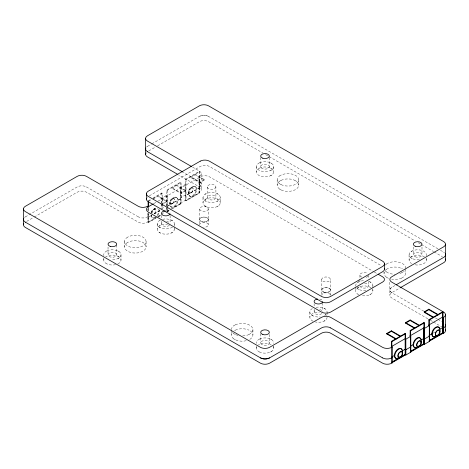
<?xml version="1.0" encoding="UTF-8"?>
<svg xmlns="http://www.w3.org/2000/svg" width="469" height="469" viewBox="0 0 469 469"><rect width="100%" height="100%" fill="white"/><g stroke="black" fill="none" stroke-linecap="round" stroke-linejoin="round"><path stroke-width="0.35" stroke-dasharray="2.35 1.76" d="M159.12 220.77L160.369 220.049M105.695 256.901L106.944 256.18M204.918 194.33L206.167 193.609M159.12 226.058L160.369 225.337M204.918 199.618L206.167 198.897M119.091 257.909L117.842 258.63M172.522 227.06L171.273 227.782A8.624 4.977 0 0 1 159.736 227.436A8.624 4.977 0 0 1 159.149 220.77M218.314 200.621L217.065 201.342M172.522 232.348L171.273 233.07M271.744 169.772L270.496 170.493M218.314 205.909L217.065 206.63M271.744 175.06L270.496 175.781M279.571 175.916L281.13 175.013M279.571 181.204L281.13 180.301M233.773 325.744L235.338 324.841M249.784 339.368L250.522 338.899A10.775 6.22 0 0 0 250.516 331.032L248.963 330.129M312.372 308.526L311.774 308.901A8.624 4.977 0 0 0 311.094 314.605A8.624 4.977 0 0 0 320.139 316.933M258.349 345.037L259.597 344.316M357.571 282.461L358.82 281.74M386.427 264.047L387.992 263.15A10.775 6.22 0 0 1 401.611 263.15L403.176 264.047A10.775 6.22 0 0 1 405.597 267.981M411.002 251.613L412.251 250.892M357.571 287.749L358.82 287.028M386.427 269.335L387.992 268.438A10.775 6.22 0 0 1 401.628 268.45M411.002 256.901L412.251 256.18M324.583 315.573L325.175 315.197A8.624 4.977 0 0 0 326.119 314.365M271.744 351.334L270.496 352.055M325.175 320.485L323.927 321.206M370.973 294.045L369.724 294.767M25.349 216.883L77.279 186.897A6.472 3.734 0 0 1 86.443 186.897M147.471 146.375L151.299 144.165M151.903 143.819L199.407 116.388A6.472 3.734 0 0 1 208.564 116.394M26.645 221.421L33.61 217.399M34.243 217.036L77.279 192.184A6.472 3.734 0 0 1 86.443 192.184L138.343 222.154A6.472 3.734 0 0 0 147.501 222.154L147.887 221.931L147.852 213.137M148.767 150.912L155.098 147.26M157.631 145.8L199.407 121.676A6.472 3.734 0 0 1 208.564 121.682L263.062 153.14M149.382 195.813L200.24 166.454A6.478 3.74 0 0 1 209.397 166.454L381.391 265.753M148.104 200.902L150.602 199.46M153.099 198.018L161.84 192.97L162.297 193.24L162.297 202.719M166.858 206.126L166.858 190.074L180.594 182.142L181.057 182.406L181.087 203.646L172.938 208.347M199.741 192.771L199.284 192.507L185.548 200.439L185.548 179.287L199.284 171.355L199.741 171.619L199.741 192.771L186.005 200.703M148.562 201.172L151.997 199.184M153.14 198.528L162.297 193.24M166.858 190.074L167.316 190.344L181.057 182.406M185.548 179.287L186.005 179.551L199.741 171.619M153.14 199.055L157.719 196.411L166.876 201.699L162.297 204.343M185.636 190.344L181.057 192.988L171.894 187.7L171.894 188.227L176.473 185.583L185.636 190.871L185.636 190.344L176.473 185.056L176.473 185.583M204.326 179.551L199.741 182.195L190.584 176.907L190.584 177.434L195.163 174.79L204.326 180.078L204.326 179.551L195.163 174.263L195.163 174.79M167.046 206.149L167.374 206.342L167.386 195.772L166.559 195.297L161.594 198.153L161.594 203.089M181.081 203.64L180.331 203.206L180.289 187.36L185.255 184.493L186.076 184.968M154.002 203.493L155.901 202.397M158.076 201.142L200.24 176.801A6.478 3.74 0 0 1 209.397 176.801L373.711 271.668M162.297 203.816L166.876 201.172L157.719 195.884L157.719 196.411M153.41 209.291L154.934 208.406M172.164 198.463L173.688 197.578M190.854 187.67L192.378 186.791M185.636 190.871L181.057 193.515L171.894 188.227M204.326 180.078L199.741 182.722L190.584 177.434M147.887 216.643L147.471 216.883A6.472 3.734 0 0 1 138.314 216.883M161.594 208.728L164.725 206.923M151.833 215.242L148.65 217.083L148.65 222.37L155.515 218.407M154.237 213.858L161.119 209.883M167.345 206.29L181.087 198.358L180.301 197.941L185.284 195.051L186.076 195.544L199.823 187.618L199.003 187.143M199.788 187.559L186.046 195.491L185.296 195.057M147.864 216.666L148.673 217.135L151.868 215.3M154.272 213.917L161.154 209.942M167.386 206.348L181.122 198.416L181.122 187.84M161.623 213.999L164.725 212.211M180.325 203.206L185.284 200.339L185.255 184.493M199.026 187.119L199.026 192.407L199.407 192.184A6.472 3.734 0 0 0 199.407 186.897A6.472 3.734 0 0 0 199.407 181.609L183.385 172.399M157.473 216.649L148.104 222.06L148.104 213.307M158.094 216.291L161.84 214.128M166.858 206.852L166.858 211.232L170.605 209.068M171.232 208.705L180.594 203.3L181.057 203.564L172.311 208.611M156.054 217.997L148.562 222.324L148.562 212.111M158.551 216.555L162.297 214.392M166.858 211.232L167.316 211.496L169.813 210.053M158.041 216.948L161.119 215.171M167.105 211.437L169.497 210.335M185.296 200.345L186.041 200.773L199.788 192.847L199.823 177.042M394.916 285.545L391.721 287.391A6.472 3.734 0 0 0 391.721 292.679L424.029 311.299M427.828 318.779L391.75 297.95A6.472 3.734 0 0 1 391.75 292.662L399.348 288.277M433.086 333.131L435.179 331.923M259.597 162.761L258.349 163.482A8.624 4.977 0 0 0 258.355 169.772L259.597 170.493M259.597 168.049L258.349 168.77A8.624 4.977 0 0 0 258.355 175.06L259.597 175.781M106.944 250.892L105.695 251.613A8.624 4.977 0 0 0 103.919 255.716M117.842 263.918L119.091 263.197A8.624 4.977 0 0 0 118.499 256.531L117.842 256.18M234.518 330.557L235.338 330.129M248.963 334.508L250.522 333.611A10.775 6.22 0 0 0 250.516 325.744L248.963 324.841M259.597 339.028L258.349 339.749A8.624 4.977 0 0 0 256.455 343.372M401.616 272.817L403.176 271.914A10.775 6.22 0 0 0 404.354 270.877M401.616 278.105L403.176 277.202A10.775 6.22 0 0 0 404.8 270.924M270.496 162.761L271.744 163.482M294.761 180.301L296.32 181.204A10.775 6.22 0 0 1 296.314 189.066L294.761 189.968A10.775 6.22 0 0 1 281.154 189.957M270.496 168.049L271.744 168.77M281.13 184.68L279.571 183.784M281.13 189.968L279.571 189.071M412.251 258.63L411.002 257.909M401.616 268.438L402.437 268.866M217.071 193.609L218.32 194.33M217.071 198.897L218.32 199.618M369.724 281.74L370.973 282.461M206.167 201.342L204.918 200.621M206.167 206.63L204.918 205.909M358.82 289.479L357.571 288.757M358.82 294.767L357.571 294.045M171.273 220.049L172.522 220.77M323.927 308.18L325.175 308.901M160.369 227.782L159.12 227.06M160.369 233.07L159.12 232.348M313.028 315.918L311.779 315.197M313.028 321.206L311.779 320.485A8.624 4.977 0 0 1 311.809 314.195L313.022 313.468A8.624 4.977 0 0 1 319.301 312.377M117.842 250.892L119.091 251.613M270.496 339.028L271.744 339.749M271.152 344.656L270.496 344.316A8.624 4.977 0 0 0 259.609 344.328M106.944 263.918L105.695 263.197A8.624 4.977 0 0 1 104.118 258.63M235.338 334.508L233.773 333.611M259.597 352.055L258.349 351.334A8.624 4.977 0 0 1 257.047 346.31M235.338 339.796L233.773 338.899M437.952 248.828L208.535 116.412A6.472 3.734 0 0 0 199.372 116.412M440.455 250.305L443.651 252.117M265.595 154.606L415.135 240.943M418.307 242.772L420.84 244.238M421.473 244.601L433.514 251.554M434.147 251.917L442.384 256.672M374.344 272.032L377.516 273.867M192.548 167.111L199.372 171.05A6.472 3.734 0 0 1 199.372 176.338L198.991 176.561L198.991 187.137L199.407 186.897L178.496 174.826M435.39 317.894L437.325 318.973M437.923 319.354L441.757 321.529M430.36 320.239L432.893 321.699M433.526 322.068L441.757 326.817M195.133 186.515A5.511 3.183 -60 0 1 193.386 195.051A5.511 3.183 -60 0 1 188.614 192.296A5.511 3.183 -60 0 1 195.133 186.515L195.591 186.779A5.511 3.183 -60 0 1 193.844 195.321A5.511 3.183 -60 0 1 189.071 192.566A5.511 3.183 -60 0 1 195.591 186.779M199.032 192.413L199.776 192.841M180.301 187.366L181.116 187.834M189.623 196.06L190.08 196.329M176.444 197.308A5.511 3.183 -60 0 1 174.697 205.844A5.511 3.183 -60 0 1 169.925 203.089A5.511 3.183 -60 0 1 176.444 197.308L176.901 197.572A5.511 3.183 -60 0 1 175.154 206.108A5.511 3.183 -60 0 1 170.382 203.353A5.511 3.183 -60 0 1 176.901 197.572M170.933 206.852L171.39 207.116M152.179 217.68L152.636 217.944M147.893 221.937L148.638 222.365M86.407 186.914L138.343 216.866M424.398 256.901L423.149 256.18A8.624 4.977 0 0 0 411.606 256.537A8.624 4.977 0 0 0 411.02 263.203L411.594 263.578M386.427 271.914L387.992 272.817A10.775 6.22 0 0 0 394.822 274.201M386.427 277.202L387.992 278.105A10.775 6.22 0 0 0 388.883 278.463M370.973 287.749L369.724 287.028A8.624 4.977 0 0 0 358.187 287.38A8.624 4.977 0 0 0 357.607 294.045M119.091 256.901L118.499 256.525A8.624 4.977 0 0 0 106.955 256.191M426.339 258.067L426.339 260.049M421.989 247.022L421.989 254.778M413.353 247.022L413.353 254.778M409.068 254.761L409.068 260.049M405.597 268.643L405.597 273.269M389.821 282.279L389.85 295.306M384.011 271.95L384.011 273.269M372.908 285.609L372.908 290.897M368.558 275.051L368.558 278.574M368.558 281.394L368.558 285.627A4.321 2.492 0 0 1 364.653 288.107A4.321 2.492 0 0 1 360.004 286.102M359.922 275.051L359.922 278.574M359.922 279.284L359.922 283.511M355.637 286.928L355.637 290.897M330.428 295.306L330.393 279.46A4.321 2.492 0 0 0 323.915 277.296A4.321 2.492 0 0 0 323.915 281.617A4.321 2.492 0 0 0 330.393 279.46M327.11 312.049L327.11 315.356M322.76 302.904L322.76 311.363M321.757 279.46L321.793 295.306M314.124 303.607L314.124 306.427M314.124 309.247L314.124 312.067M309.839 312.049L309.839 317.337M298.741 179.85L298.741 185.138M277.15 179.85L277.15 185.138M273.685 166.63L273.685 171.918M273.685 346.204L273.685 348.186M269.335 157.478L269.335 166.647A4.321 2.492 0 0 1 262.857 168.805A4.321 2.492 0 0 1 262.857 164.484A4.321 2.492 0 0 1 269.335 166.647M269.335 334.456L269.335 342.915A4.321 2.492 0 0 1 262.857 345.073A4.321 2.492 0 0 1 262.857 340.758A4.321 2.492 0 0 1 269.335 342.915M260.7 157.478L260.7 166.647M260.7 333.746L260.7 342.915M256.414 166.63L256.414 171.918M256.408 346.204L256.408 348.186M252.943 329.678L252.943 334.966M231.352 330.334L231.352 334.966M220.254 197.472A8.624 4.977 0 0 1 207.321 201.787A8.624 4.977 0 0 1 207.321 193.164A8.624 4.977 0 0 1 220.254 197.472L220.254 202.76A8.624 4.977 0 0 1 207.321 207.075A8.624 4.977 0 0 1 207.321 198.451A8.624 4.977 0 0 1 220.254 202.76M215.904 186.914A4.321 2.492 0 0 1 209.426 189.077A4.321 2.492 0 0 1 209.426 184.757A4.321 2.492 0 0 1 215.904 186.914L215.904 197.49A4.321 2.492 0 0 1 209.426 199.653A4.321 2.492 0 0 1 209.426 195.333A4.321 2.492 0 0 1 215.904 197.49M208.271 208.951A4.321 2.492 0 0 1 201.793 211.109A4.321 2.492 0 0 1 201.793 206.794A4.321 2.492 0 0 1 208.271 208.951L208.271 219.527A4.321 2.492 0 0 1 201.793 221.685A4.321 2.492 0 0 1 201.793 217.37A4.321 2.492 0 0 1 208.3 219.51L208.3 224.798M207.269 186.914L207.269 197.49M202.983 197.472L202.983 202.76M201.271 173.694L201.301 189.54M199.636 208.951L199.665 224.798M199.284 171.355L199.284 192.507M188.485 191.774L188.485 193.539M186.005 179.551L186.046 200.779M180.594 182.142L180.594 203.3M174.456 223.912L174.456 226.556M174.456 227.219L174.456 229.2M170.106 215.47L170.106 223.226M169.796 202.567L169.796 204.332M167.345 208.934L167.345 211.578M167.316 190.344L167.316 206.389M167.316 207.116L167.316 211.496M166.583 207.831L166.583 211.138M166.554 195.292L166.554 205.868M162.421 198.633L162.421 203.569M162.421 204.273L162.421 208.506M162.297 203.446L162.297 207.826M161.84 192.97L161.84 203.183M161.84 203.915L161.84 208.289M161.594 203.792L161.594 208.025M161.471 215.47L161.471 218.29M161.471 221.11L161.471 223.936M157.185 223.912L157.185 229.2M148.685 206.565L148.685 210.798M148.685 213.618L148.685 217.141M148.562 208.465L148.562 211.378M148.104 208.928L148.104 210.388M147.852 208.904L147.852 210.317M146.082 241.541L146.082 246.829M124.496 241.541L124.496 246.829M121.025 254.761L121.025 260.049M116.675 244.912L116.675 254.778A4.321 2.492 0 0 1 110.203 256.942A4.321 2.492 0 0 1 110.203 252.621A4.321 2.492 0 0 1 116.681 254.778M108.04 247.022L108.04 254.778M103.755 258.067L103.755 260.049M147.219 197.267A6.478 3.74 0 0 1 147.547 196.962M443.621 252.134A6.472 3.734 0 0 1 444.448 252.721M24.552 217.452A6.472 3.734 0 0 1 25.379 216.866M146.674 146.944A6.472 3.734 0 0 1 147.506 146.357M199.372 181.626A6.472 3.734 0 0 1 199.372 186.914M208.271 219.527A4.321 2.492 0 0 0 201.793 217.37A4.321 2.492 0 0 0 201.828 221.667A4.321 2.492 0 0 0 208.3 219.51M169.397 225.302A4.321 2.492 0 0 1 162.895 225.782A4.321 2.492 0 0 1 163.065 222.001M166.612 221.485A4.321 2.492 0 0 1 170.03 223.455M364.653 283.147A4.321 2.492 0 0 1 368.558 285.627M321.793 313.644A4.321 2.492 0 0 1 315.391 313.831A4.321 2.492 0 0 1 315.719 310.132M319.676 309.675A4.321 2.492 0 0 1 322.584 311.357M166.612 210.909A4.321 2.492 0 0 1 170.03 212.879M368.065 276.212A4.321 2.492 0 0 1 365.064 277.496M361.863 277.132A4.321 2.492 0 0 1 361.189 273.286A4.321 2.492 0 0 1 367.848 273.679M319.676 299.099A4.321 2.492 0 0 1 322.584 300.781M279.606 189.066A10.775 6.22 0 0 1 279.606 181.204M281.154 180.313A10.775 6.22 0 0 1 294.772 180.313M372.269 289.021A8.624 4.977 0 0 1 370.381 294.415A8.624 4.977 0 0 1 361.036 295.505M321.81 295.54A4.321 2.492 0 0 1 326.107 292.808A4.321 2.492 0 0 1 330.405 295.54M199.688 225.038A4.321 2.492 0 0 1 203.845 222.306A4.321 2.492 0 0 1 208.3 224.874A4.321 2.492 0 0 1 203.569 227.277M327.11 317.337A8.624 4.977 0 0 1 315.238 321.945M325.169 314.195A8.624 4.977 0 0 1 326.477 315.461M174.415 228.725A8.624 4.977 0 0 1 165.833 234.178A8.624 4.977 0 0 1 157.25 228.725A8.624 4.977 0 0 1 167.48 224.317M273.046 346.31A8.624 4.977 0 0 1 270.185 352.19A8.624 4.977 0 0 1 259.615 352.043M115.65 264.663A8.624 4.977 0 0 1 106.955 263.906M415.247 264.827A8.624 4.977 0 0 0 423.149 263.918L424.398 263.197A8.624 4.977 0 0 0 425.7 258.173M259.615 168.06A8.624 4.977 0 0 1 271.358 168.518A8.624 4.977 0 0 1 271.358 175.312A8.624 4.977 0 0 1 259.615 175.775M246.225 340.729A10.775 6.22 0 0 1 235.356 339.785M233.814 338.894A10.775 6.22 0 0 1 232.184 332.621M235.356 330.141A10.775 6.22 0 0 1 248.975 330.141M401.628 278.094A10.775 6.22 0 0 1 391.75 279.231M386.468 277.202A10.775 6.22 0 0 1 384.24 272.079M385.284 270.373A10.775 6.22 0 0 1 386.468 269.341M391.75 292.656A6.472 3.734 0 0 1 391.75 287.374M401.628 272.806A10.775 6.22 0 0 1 399.834 273.486M386.468 271.914A10.775 6.22 0 0 1 385.284 270.877M385.284 265.085A10.775 6.22 0 0 1 386.468 264.053M248.975 334.497A10.775 6.22 0 0 1 242.168 335.898M238.105 335.441A10.775 6.22 0 0 1 235.356 334.497M233.814 333.606A10.775 6.22 0 0 1 232.63 332.574M231.387 329.678A10.775 6.22 0 0 1 233.814 325.744M235.356 324.853A10.775 6.22 0 0 1 248.975 324.853M259.615 162.766A8.624 4.977 0 0 1 271.358 163.23A8.624 4.977 0 0 1 271.358 170.024A8.624 4.977 0 0 1 259.615 170.487M419.35 259.656A8.624 4.977 0 0 1 409.337 253.559A8.624 4.977 0 0 1 423.149 250.909L424.398 251.613A8.624 4.977 0 0 1 425.975 256.18M106.955 250.903A8.624 4.977 0 0 1 120.656 253.319A8.624 4.977 0 0 1 111.575 259.715M259.609 339.04A8.624 4.977 0 0 1 269.13 338.507A8.624 4.977 0 0 1 273.644 343.372M162.585 219.304A8.624 4.977 0 0 1 171.93 220.395A8.624 4.977 0 0 1 173.817 225.788M316.03 307.277A8.624 4.977 0 0 1 327.069 312.53M369.033 281.453A8.624 4.977 0 0 1 372.749 286.559M365.931 290.493A8.624 4.977 0 0 1 356.657 287.925M355.707 286.09A8.624 4.977 0 0 1 365.111 280.655M281.154 184.669A10.775 6.22 0 0 0 294.772 184.669L296.32 183.784A10.775 6.22 0 0 0 296.314 175.916L294.761 175.013A10.775 6.22 0 0 0 281.154 175.025M279.606 183.778A10.775 6.22 0 0 1 279.606 175.916M158.557 209.162A5.511 3.183 -60 0 1 156.722 215.869M155.286 217.188A5.511 3.183 -60 0 1 151.036 215.16M151.475 212.838A5.511 3.183 -60 0 1 156.37 207.896M159.014 209.426A5.511 3.183 -60 0 1 157.179 216.139M155.743 217.452A5.511 3.183 -60 0 1 151.663 214.011A5.511 3.183 -60 0 1 157.848 208.259M151.206 212.293A3.353 1.935 -60 0 1 155.087 209.127A3.353 1.935 -60 0 1 154.278 214.069M151.305 212.791A3.019 1.747 -60 0 1 153.469 209.526A3.019 1.747 -60 0 1 155.526 210.499A3.019 1.747 -60 0 1 153.996 214.057M127.656 237.132L126.917 237.607A10.775 6.22 0 0 0 126.952 245.475L128.477 246.377A10.775 6.22 0 0 0 142.113 246.366L143.666 245.475A10.775 6.22 0 0 0 143.661 237.613L142.101 236.704A10.775 6.22 0 0 0 128.494 236.722L127.656 237.132M127.656 242.426L126.917 242.895A10.775 6.22 0 0 0 126.952 250.763L128.477 251.665A10.775 6.22 0 0 0 142.113 251.654L143.666 250.763A10.775 6.22 0 0 0 143.661 242.901L142.101 241.998A10.775 6.22 0 0 0 128.494 242.01L127.656 242.426M323.915 292.193A4.321 2.492 0 0 0 330.393 290.035A4.321 2.492 0 0 0 323.95 287.855A4.321 2.492 0 0 0 323.95 292.175A4.321 2.492 0 0 0 330.428 290.018A4.321 2.492 0 0 0 323.915 287.872A4.321 2.492 0 0 0 323.915 292.193M415.165 256.813A4.321 2.492 0 0 0 421.971 255.019A4.321 2.492 0 0 0 415.88 252.51A4.321 2.492 0 0 0 415.165 256.813M191.405 192.472A3.019 1.747 -60 0 0 192.36 187.793A3.019 1.747 -60 0 0 188.79 190.959A3.019 1.747 -60 0 0 191.405 192.472M191.463 192.7A3.353 1.935 -60 0 0 192.53 187.506A3.353 1.935 -60 0 0 188.561 191.024A3.353 1.935 -60 0 0 191.463 192.7M172.78 203.487A3.353 1.935 -60 0 0 173.841 198.293A3.353 1.935 -60 0 0 169.872 201.811A3.353 1.935 -60 0 0 172.78 203.487M172.715 203.265A3.019 1.747 -60 0 0 173.677 198.58A3.019 1.747 -60 0 0 170.1 201.752A3.019 1.747 -60 0 0 172.715 203.265"/><path stroke-width="0.7" d="M153.369 203.863L148.304 206.788A6.478 3.74 0 0 0 148.304 212.076L321.5 312.067A6.478 3.74 0 0 0 330.657 312.067L382.593 282.08A6.478 3.74 0 0 0 382.593 276.798L378.149 274.23M25.349 222.171L260.465 357.876A6.472 3.734 0 0 0 269.593 357.9L321.529 327.913A6.472 3.734 0 0 1 330.686 327.913M396.147 284.83L443.651 257.405A6.472 3.734 0 0 0 445.251 253.717M399.981 287.907L443.651 262.693A6.472 3.734 0 0 0 445.28 258.988M386.825 333.441L391.404 330.797L400.561 336.085L400.561 336.613L391.404 331.325L386.825 333.969L386.825 333.441L395.983 338.729L395.983 339.257L386.825 333.969M405.579 322.613L410.158 319.969L419.315 325.257L419.315 325.785L410.158 320.497L405.579 323.141L405.579 322.613L414.737 327.901L414.737 328.429L405.579 323.141M424.269 311.821L428.848 309.177L438.005 314.464L438.005 314.998L428.848 309.71L424.269 312.354L424.269 311.821L433.426 317.108L433.426 317.642L424.269 312.354M391.404 347.207L391.404 341.373L405.14 333.441L405.597 333.705L405.597 354.857L391.861 362.789L391.861 341.637L405.597 333.705M410.158 336.379L410.158 330.545L423.894 322.613L424.357 322.877L424.357 344.029L410.615 351.961L410.615 330.809L424.357 322.877M428.848 325.592L428.848 319.752L442.584 311.821L443.041 312.084L443.041 333.242L429.305 341.174L429.305 320.016L443.041 312.084M410.035 335.863L423.777 327.931L424.533 328.37L424.568 344.217L429.534 341.356L429.498 325.509L428.748 325.07L442.478 317.138L443.621 317.355A6.472 3.734 0 0 0 443.621 312.067L391.721 282.103A6.472 3.734 0 0 1 391.721 276.816L443.621 246.846A6.472 3.734 0 0 0 443.621 241.558L208.535 105.836A6.472 3.734 0 0 0 199.372 105.836L147.471 135.799A6.472 3.734 0 0 0 147.471 141.087L191.346 166.419M392.09 347.095L391.345 346.667L405.075 338.729L405.832 339.163L410.803 336.302L410.803 346.878M424.539 328.37L429.498 325.509M391.926 356.897L394.558 355.379M401.921 351.123L405.105 349.288L405.861 349.722M410.627 346.099L413.253 344.58M421.631 339.749L423.806 338.489L424.562 338.923M429.328 335.3L431.955 333.787M440.327 328.951L442.507 327.69L443.264 328.13L443.269 333.424L443.651 333.201A6.472 3.734 0 0 0 445.28 329.49M405.081 349.311L405.832 349.739L410.832 346.861L410.832 352.149L405.873 355.015L405.873 349.727M424.539 338.946L429.534 336.068L429.012 335.763L429.493 336.08M391.961 362.168L405.105 354.576L405.861 355.01M410.656 351.369L423.806 343.777L424.562 344.211M429.358 340.57L442.507 332.978L442.478 317.138M392.025 362.168L405.14 354.593L405.14 333.441M410.78 351.334L423.894 343.765L424.357 344.029M429.469 340.547L442.584 332.972L443.041 333.242M148.673 206.559L147.471 206.307A6.472 3.734 0 0 1 138.314 206.307L86.407 176.338A6.472 3.734 0 0 0 77.25 176.338L25.349 206.307A6.472 3.734 0 0 0 25.349 211.595L260.436 347.324A6.472 3.734 0 0 0 269.593 347.318L321.5 317.355A6.472 3.734 0 0 1 330.657 317.355L382.557 347.324A6.472 3.734 0 0 0 391.721 347.318L392.102 347.101L392.131 362.947L391.75 363.164A6.472 3.734 0 0 1 382.593 363.164L330.686 333.201A6.472 3.734 0 0 0 321.529 333.201L269.628 363.164A6.472 3.734 0 0 1 260.465 363.164L25.379 227.442A6.472 3.734 0 0 1 23.749 223.731M147.471 151.663L182.81 172.029M177.247 174.105L147.501 156.933A6.472 3.734 0 0 1 146.082 152.882M428.848 319.752L429.305 320.016M442.519 332.984L443.264 333.418M429.012 341.051L429.522 341.35M410.158 330.545L410.615 330.809M410.047 335.868L410.791 336.302M410.281 346.579L410.826 346.855M410.311 351.85L410.826 352.143M391.404 341.373L391.861 341.637M391.58 357.378L392.125 357.654L391.721 357.9A6.472 3.734 0 0 1 382.563 357.894M391.609 362.643L392.125 362.942M330.657 327.931L382.593 357.876M445.521 244.202L445.55 260.049M445.521 314.711L445.55 330.557M443.24 317.577L443.24 328.153L443.651 327.913A6.472 3.734 0 0 0 445.251 324.226M442.584 311.821L442.584 332.972M428.848 309.177L428.848 309.71M423.894 322.613L423.894 343.765M423.777 327.931L423.806 343.777M410.158 319.969L410.158 320.497M405.837 339.169L405.837 349.745M391.404 330.797L391.404 331.325M384.486 263.801L384.486 269.089M148.562 201.172L148.562 207.005M148.104 201.635L148.104 206.741M146.404 193.791L146.404 199.079M145.572 138.443L145.607 154.289M23.45 208.951L23.479 224.798M146.545 198.317A6.478 3.74 0 0 0 148.304 201.723L321.5 301.719A6.478 3.74 0 0 0 330.657 301.719L382.593 271.733A6.478 3.74 0 0 0 384.351 268.321M25.379 222.154A6.472 3.734 0 0 1 23.749 218.443M147.506 151.645A6.472 3.734 0 0 1 145.871 147.934M170.03 213.835A4.321 2.492 0 0 1 165.375 215.84A4.321 2.492 0 0 1 161.471 213.354A4.321 2.492 0 0 1 165.375 210.874M322.742 301.731A4.321 2.492 0 0 1 318.445 303.982A4.321 2.492 0 0 1 314.148 301.731A4.321 2.492 0 0 1 317.619 299.046M269.622 357.876A6.472 3.734 0 0 1 260.465 357.876M400.485 356.604A5.511 3.183 -60 0 1 394.845 356.575A5.511 3.183 -60 0 1 399.312 348.842A5.511 3.183 -60 0 1 402.156 353.708M399.307 357.085A5.511 3.183 -60 0 1 394.458 356.657A5.511 3.183 -60 0 1 397.401 349.458A5.511 3.183 -60 0 1 402.068 350.343M419.239 345.776A5.511 3.183 -60 0 1 413.599 345.747A5.511 3.183 -60 0 1 418.067 338.014A5.511 3.183 -60 0 1 420.91 342.88M418.061 346.257A5.511 3.183 -60 0 1 413.212 345.829A5.511 3.183 -60 0 1 416.161 338.63A5.511 3.183 -60 0 1 420.822 339.515M437.929 334.983A5.511 3.183 -60 0 1 432.254 334.673A5.511 3.183 -60 0 1 437.272 327.063A5.511 3.183 -60 0 1 439.16 333.113M436.75 335.464A5.511 3.183 -60 0 1 431.873 334.919A5.511 3.183 -60 0 1 435.085 327.655A5.511 3.183 -60 0 1 439.559 329.115M200.24 161.166L148.304 191.147A6.478 3.74 0 0 0 148.304 196.435L321.5 296.431A6.478 3.74 0 0 0 330.657 296.431L382.593 266.445A6.478 3.74 0 0 0 382.593 261.157L209.397 161.166A6.478 3.74 0 0 0 200.24 161.166M262.857 158.229A4.321 2.492 0 0 0 269.335 156.071A4.321 2.492 0 0 0 262.857 153.908A4.321 2.492 0 0 0 262.857 158.229M415.165 246.231A4.321 2.492 0 0 0 421.971 244.443A4.321 2.492 0 0 0 415.88 241.934A4.321 2.492 0 0 0 415.165 246.231M110.203 246.366A4.321 2.492 0 0 0 116.681 244.202A4.321 2.492 0 0 0 110.203 242.045A4.321 2.492 0 0 0 110.203 246.366M262.857 334.497A4.321 2.492 0 0 0 269.335 332.339A4.321 2.492 0 0 0 262.857 330.182A4.321 2.492 0 0 0 262.857 334.497M400.772 356.587A3.019 1.747 -60 0 0 401.728 351.908A3.019 1.747 -60 0 0 398.158 355.074A3.019 1.747 -60 0 0 400.772 356.587M400.831 356.809A3.353 1.935 -60 0 0 401.892 351.621A3.353 1.935 -60 0 0 397.929 355.133A3.353 1.935 -60 0 0 400.831 356.809M419.526 345.759A3.019 1.747 -60 0 0 420.488 341.08A3.019 1.747 -60 0 0 416.912 344.246A3.019 1.747 -60 0 0 419.526 345.759M419.585 345.981A3.353 1.935 -60 0 0 420.652 340.793A3.353 1.935 -60 0 0 416.683 344.305A3.353 1.935 -60 0 0 419.585 345.981M438.275 335.194A3.353 1.935 -60 0 0 439.342 330A3.353 1.935 -60 0 0 435.373 333.518A3.353 1.935 -60 0 0 438.275 335.194M438.216 334.966A3.019 1.747 -60 0 0 439.172 330.287A3.019 1.747 -60 0 0 435.601 333.459A3.019 1.747 -60 0 0 438.216 334.966"/></g></svg>
